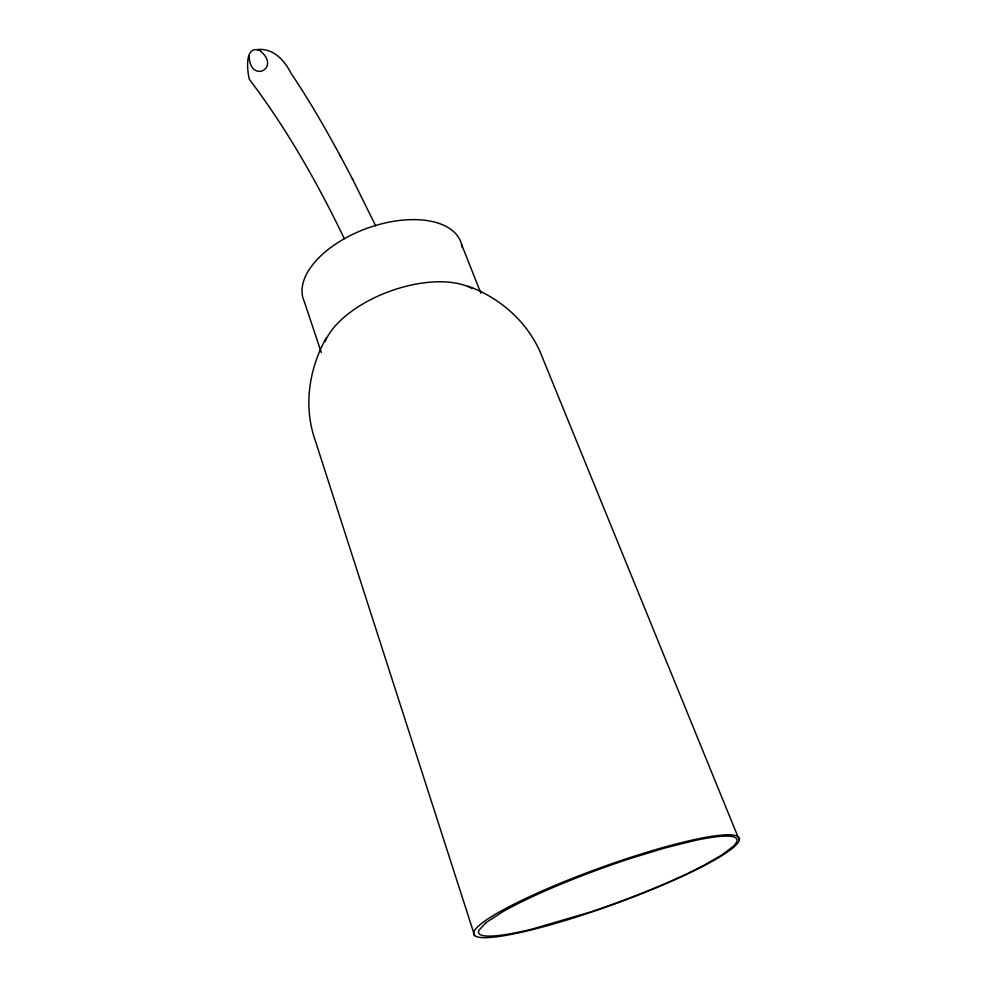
<?xml version="1.0" encoding="UTF-8"?>
<svg xmlns="http://www.w3.org/2000/svg" width="987" height="987" viewBox="0 0 987 987"><rect width="100%" height="100%" fill="white"/><g stroke="black" fill="none" stroke-linecap="round" stroke-linejoin="round"><path stroke-width="1.48" d="M249.143 55.704C249.588 84.376 282.109 68.239 259.741 50.448C244.381 44.674 247.071 70.99 249.39 79.367C286.761 128.779 317.53 182.99 344.401 238.792M326.401 337.591C308.98 368.731 303.194 406.237 315.186 440.276L474.611 935.614M257.348 49.523C273.485 48.005 284.281 60.182 291.091 73.297C313.866 107.287 333.779 143.09 352.68 179.35M467.85 286.094C501.606 298.284 530.056 324.229 542.64 358.047L739.325 840.171A141.203 19.456 -19.9 0 1 535.127 928.964A141.203 19.456 -19.9 0 1 544.96 889.731A141.203 19.456 -19.9 0 1 739.3 840.184M339.997 155.354L340.675 156.649M352.371 178.758L375.689 225.85M461.682 244.69L480.891 293.238M321.306 352.569L304.304 301.615A83.784 45.254 -20.1 0 1 369.792 227.343A83.784 45.254 -20.1 0 1 462.212 247.614M325.031 341.761A85.561 42.823 -20.1 0 1 390.161 291.165A85.561 42.823 -20.1 0 1 472.094 288.586M485.962 922.66L478.868 930.383A134.861 18.556 -19.9 0 0 532.018 929.1L589.671 912.235A138.748 19.123 -19.9 0 0 703.163 865.698L721.731 855.063L733.403 846.217A134.972 18.58 -19.9 0 0 694.515 840.579L664.621 848.067L629.916 858.641A138.328 19.012 -19.9 0 0 502.161 912.099L485.962 922.66"/></g></svg>
